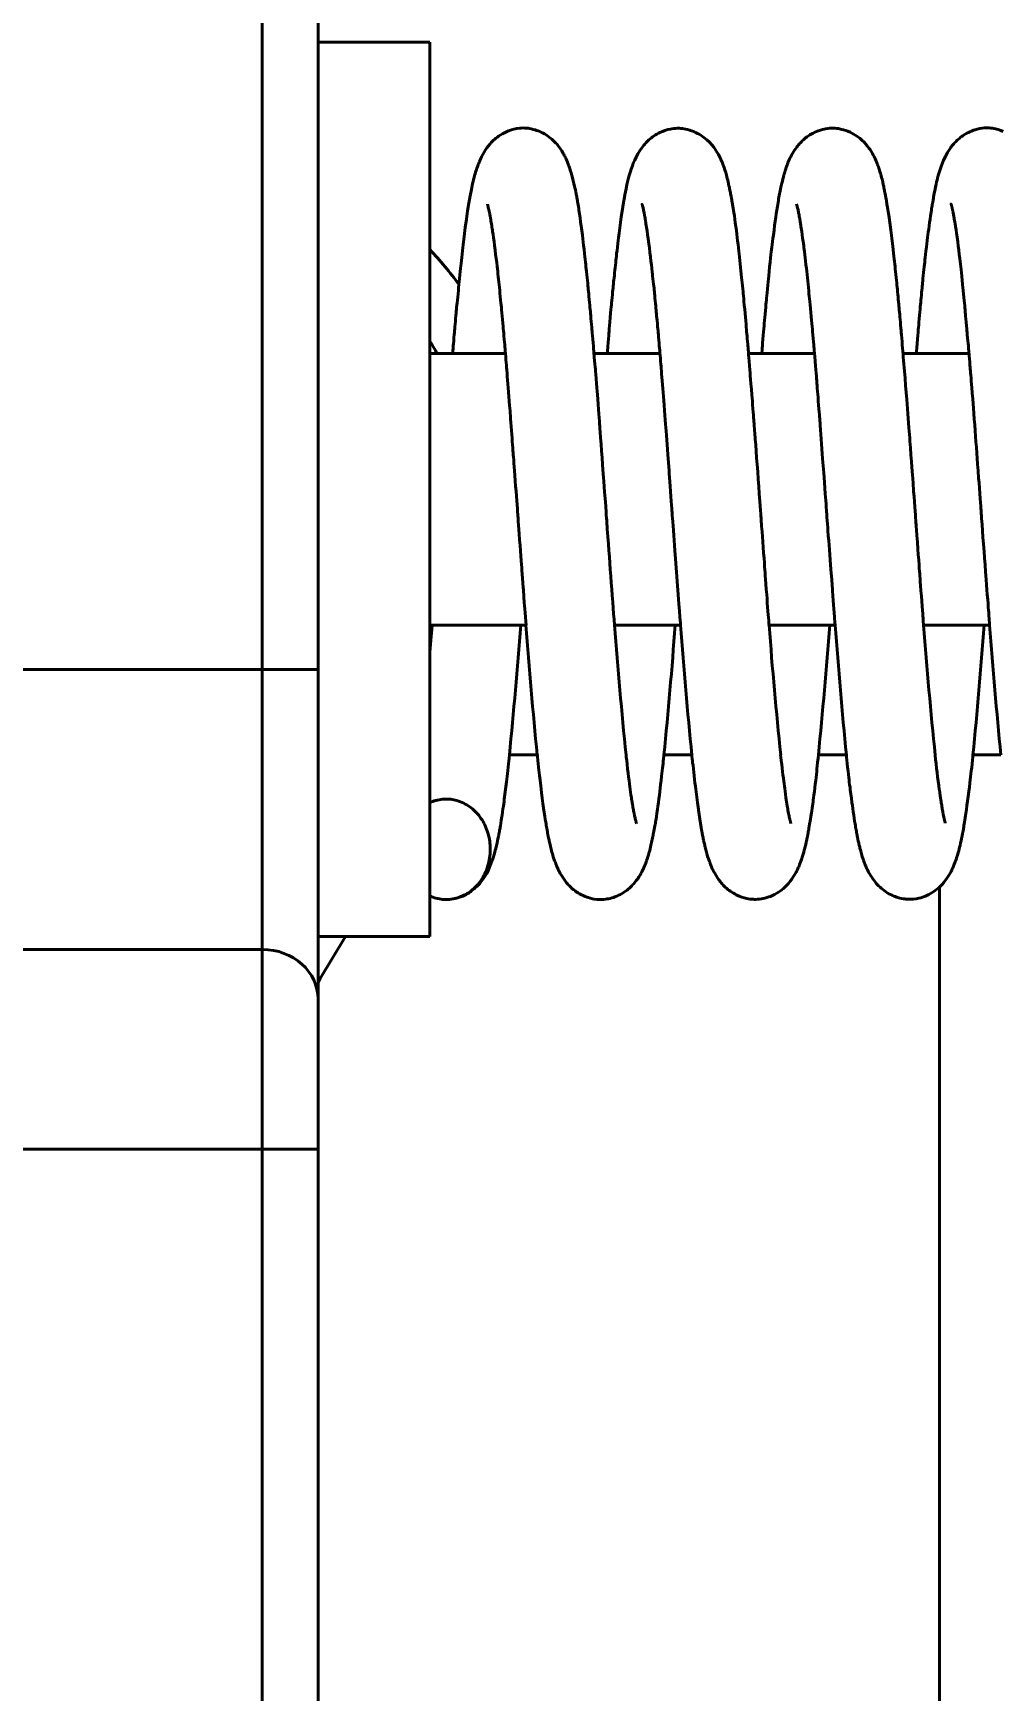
# Model space of a CAD drawing. Header units: millimetres. Extents: x 15 to 415, y 5 to 292.
# Drawn here: x 106.78 to 115.44, y 246.23 to 261.06 of the extents above; entities that cross this region are included whole.
import ezdxf

# ---------------------------------------------------------------- set-up
doc = ezdxf.new("R2010")
doc.units = ezdxf.units.MM
doc.layers.add('Annotations', color=7, linetype='Continuous')
doc.layers.add('Geometries', color=7, linetype='Continuous')
doc.styles.add('Shapr2', font='txt', dxfattribs={"height": 3.3495})
doc.dimstyles.new('ISO-25', dxfattribs={"dimtxt": 2.5, "dimasz": 2.5, "dimexe": 1.25, "dimexo": 0.625, "dimtad": 1, "dimtxsty": 'Standard', "dimcen": 2.5, "dimadec": 0, "dimazin": 0, "dimtfac": 1, "dimtmove": 0, "dimatfit": 3, "dimfxl": 1, "dimarcsym": 0})

# ---------------------------------------------------------------- blocks, each defined once
blk = doc.blocks.new('*D2')
at = {"layer": 'Annotations', "color": 0, "linetype": 'Continuous', "lineweight": 15}
for p, q in [((73.966, 280.019), (155.9, 280.019)), ((154.65, 180.523), (154.65, 277.519)), ((77.224, 178.023), (155.9, 178.023))]:
    blk.add_line(p, q, dxfattribs=at)
at = {"layer": 'Annotations', "color": 0}
for points in [[(155.066, 277.519), (154.233, 277.519), (154.65, 280.019)], [(154.233, 180.523), (155.066, 180.523), (154.65, 178.023)]]:
    blk.add_solid(points, dxfattribs=at)
at = {"layer": 'Defpoints', "color": 0}
for p in [(73.341, 280.019), (154.65, 280.019), (76.599, 178.023)]:
    blk.add_point(p, dxfattribs=at)
at = {"layer": 'Annotations', "color": 0, "lineweight": 15, "insert": (152.275, 225.582), "char_height": 3.3495, "attachment_point": 5, "rotation": 90, "style": 'Shapr2'}
blk.add_mtext('\\A1;102', dxfattribs=at)

msp = doc.modelspace()

# ---------------------------------------------------------------- linework, layer by layer
at = {"layer": 'Geometries', "linetype": 'Continuous', "lineweight": 40}
for p, q in [((108.831, 269.369), (108.831, 255.369)), ((109.331, 260.981), (109.331, 269.369)), ((109.331, 255.369), (109.331, 260.981)), ((110.331, 260.981), (109.331, 260.981)), ((110.331, 260.981), (110.331, 259.125)), ((110.331, 259.125), (110.331, 258.307)), ((110.331, 258.307), (110.331, 258.196)), ((110.331, 258.196), (110.331, 255.766)), ((110.331, 258.196), (110.396, 258.196)), ((110.535, 258.196), (110.396, 258.196)), ((110.535, 258.196), (110.909, 258.196)), ((110.909, 258.196), (111.007, 258.196)), ((111.8, 258.196), (112.39, 258.196)), ((113.183, 258.196), (113.301, 258.196)), ((113.301, 258.196), (113.773, 258.196)), ((114.566, 258.196), (114.684, 258.196)), ((114.684, 258.196), (115.156, 258.196)), ((111.179, 255.939), (111.181, 255.911)), ((110.331, 255.766), (110.351, 255.766)), ((110.331, 255.766), (110.331, 255.508)), ((110.351, 255.766), (110.618, 255.766)), ((110.618, 255.766), (111.107, 255.766)), ((111.107, 255.766), (111.144, 255.766)), ((111.144, 255.766), (111.192, 255.766)), ((111.984, 255.766), (112.527, 255.766)), ((112.527, 255.766), (112.575, 255.766)), ((113.367, 255.766), (113.909, 255.766)), ((113.909, 255.766), (113.957, 255.766)), ((114.75, 255.766), (115.292, 255.766)), ((115.292, 255.766), (115.34, 255.766)), ((110.331, 255.508), (110.331, 254.493)), ((108.831, 255.369), (105.331, 255.369)), ((108.831, 255.369), (109.331, 255.369)), ((108.831, 255.369), (108.831, 252.866)), ((109.331, 252.981), (109.331, 255.369)), ((111.043, 254.605), (111.293, 254.605)), ((112.426, 254.605), (112.676, 254.605)), ((113.808, 254.605), (114.058, 254.605)), ((115.191, 254.605), (115.441, 254.605)), ((110.331, 254.493), (110.331, 254.238)), ((110.331, 254.238), (110.331, 253.343)), ((114.891, 231.94), (114.891, 253.423)), ((110.331, 253.343), (110.331, 252.981)), ((110.441, 253.313), (110.443, 253.313)), ((110.441, 253.313), (110.443, 253.313)), ((109.331, 252.981), (109.575, 252.981)), ((109.331, 252.574), (109.331, 252.981)), ((109.575, 252.981), (109.349, 252.605)), ((109.575, 252.981), (110.331, 252.981)), ((108.831, 252.866), (104.026, 252.866)), ((108.831, 252.866), (108.831, 251.078)), ((109.331, 252.574), (109.349, 252.605)), ((109.331, 252.419), (109.331, 252.574)), ((109.331, 251.078), (109.331, 252.419)), ((108.831, 251.078), (101.737, 251.078)), ((108.831, 251.078), (108.831, 236.651)), ((109.331, 251.078), (108.831, 251.078)), ((109.331, 246.235), (109.331, 251.078)), ((109.331, 244.158), (109.331, 246.235))]:
    msp.add_line(p, q, dxfattribs=at)
at = {"layer": 'Geometries', "linetype": 'Continuous', "lineweight": 40, "flags": 128}
for points in [[(111.8, 258.196), (111.8, 258.202), (111.798, 258.218), (111.797, 258.235), (111.795, 258.261), (111.792, 258.292), (111.789, 258.325), (111.787, 258.354), (111.785, 258.378), (111.783, 258.394), (111.782, 258.411), (111.78, 258.432), (111.778, 258.456), (111.776, 258.481), (111.773, 258.51), (111.771, 258.534), (111.769, 258.553), (111.768, 258.572), (111.766, 258.59), (111.764, 258.608), (111.762, 258.629), (111.76, 258.652), (111.758, 258.678), (111.755, 258.706), (111.753, 258.73), (111.751, 258.75), (111.749, 258.767), (111.748, 258.784), (111.746, 258.804), (111.744, 258.825), (111.741, 258.848), (111.739, 258.874), (111.736, 258.901), (111.733, 258.928), (111.731, 258.95), (111.728, 258.971), (111.726, 258.992), (111.724, 259.014), (111.721, 259.038), (111.719, 259.063), (111.716, 259.088), (111.711, 259.129), (111.707, 259.163), (111.703, 259.193), (111.7, 259.223), (111.696, 259.254), (111.688, 259.316), (111.68, 259.375), (111.675, 259.41), (111.67, 259.444), (111.665, 259.477), (111.663, 259.493), (111.66, 259.51), (111.657, 259.526), (111.655, 259.541), (111.653, 259.553), (111.652, 259.559), (111.651, 259.566), (111.649, 259.572), (111.648, 259.579), (111.647, 259.588), (111.645, 259.599), (111.643, 259.61), (111.641, 259.621), (111.639, 259.63), (111.637, 259.637), (111.636, 259.644), (111.635, 259.651), (111.633, 259.661), (111.631, 259.67), (111.626, 259.691), (111.62, 259.718), (111.615, 259.739), (111.609, 259.766), (111.602, 259.789), (111.596, 259.813), (111.588, 259.837), (111.58, 259.862), (111.578, 259.867), (111.576, 259.872), (111.574, 259.877), (111.573, 259.882), (111.57, 259.889), (111.567, 259.897), (111.565, 259.902), (111.563, 259.907), (111.561, 259.911), (111.559, 259.916), (111.556, 259.922), (111.552, 259.933), (111.548, 259.942), (111.543, 259.951), (111.538, 259.96), (111.534, 259.969), (111.529, 259.977), (111.525, 259.984), (111.518, 259.997), (111.511, 260.009), (111.504, 260.02), (111.496, 260.031), (111.488, 260.042), (111.479, 260.054), (111.472, 260.062), (111.466, 260.07), (111.459, 260.077), (111.452, 260.084), (111.444, 260.093), (111.433, 260.103), (111.424, 260.112), (111.413, 260.12), (111.399, 260.132), (111.385, 260.142), (111.372, 260.151), (111.356, 260.161), (111.344, 260.167), (111.331, 260.174), (111.315, 260.181), (111.299, 260.188), (111.286, 260.192), (111.275, 260.196), (111.257, 260.201), (111.238, 260.206), (111.224, 260.208), (111.214, 260.21), (111.199, 260.211), (111.181, 260.212), (111.163, 260.213), (111.147, 260.212), (111.134, 260.211), (111.11, 260.208), (111.083, 260.203), (111.061, 260.196), (111.035, 260.187), (111.016, 260.18), (110.999, 260.171), (110.98, 260.161), (110.961, 260.15), (110.946, 260.139), (110.935, 260.131), (110.921, 260.121), (110.91, 260.111), (110.902, 260.103), (110.892, 260.094), (110.881, 260.082), (110.871, 260.071), (110.856, 260.054), (110.842, 260.036), (110.829, 260.017), (110.816, 259.996), (110.804, 259.975), (110.794, 259.956), (110.787, 259.941), (110.784, 259.935), (110.781, 259.928), (110.778, 259.92), (110.775, 259.914), (110.773, 259.909), (110.771, 259.905), (110.768, 259.898), (110.764, 259.888), (110.762, 259.882), (110.759, 259.874), (110.756, 259.865), (110.752, 259.855), (110.75, 259.847), (110.748, 259.84), (110.745, 259.833), (110.743, 259.826), (110.741, 259.818), (110.736, 259.804), (110.732, 259.788), (110.727, 259.771), (110.723, 259.752), (110.718, 259.734), (110.714, 259.717), (110.703, 259.663), (110.692, 259.606), (110.68, 259.542), (110.669, 259.472), (110.658, 259.399), (110.648, 259.323), (110.638, 259.243), (110.629, 259.168), (110.626, 259.143), (110.623, 259.114), (110.619, 259.085), (110.616, 259.055), (110.613, 259.028), (110.61, 259.004), (110.608, 258.981), (110.605, 258.957), (110.603, 258.93), (110.599, 258.899), (110.596, 258.868), (110.593, 258.839), (110.591, 258.814)], [(113.183, 258.196), (113.182, 258.21), (113.18, 258.231), (113.179, 258.249), (113.177, 258.265), (113.176, 258.281), (113.174, 258.302), (113.172, 258.326), (113.17, 258.35), (113.168, 258.372), (113.166, 258.391), (113.165, 258.407), (113.163, 258.432), (113.161, 258.459), (113.158, 258.488), (113.155, 258.52), (113.152, 258.554), (113.149, 258.592), (113.145, 258.627), (113.142, 258.659), (113.14, 258.686), (113.137, 258.712), (113.136, 258.731), (113.134, 258.751), (113.131, 258.775), (113.129, 258.802), (113.126, 258.829), (113.124, 258.853), (113.121, 258.875), (113.118, 258.905), (113.115, 258.934), (113.112, 258.964), (113.109, 258.997), (113.105, 259.027), (113.102, 259.058), (113.099, 259.086), (113.096, 259.11), (113.093, 259.141), (113.089, 259.172), (113.085, 259.205), (113.081, 259.235), (113.078, 259.264), (113.074, 259.297), (113.069, 259.331), (113.064, 259.365), (113.06, 259.398), (113.056, 259.427), (113.051, 259.457), (113.046, 259.492), (113.04, 259.531), (113.037, 259.547), (113.035, 259.561), (113.033, 259.572), (113.031, 259.581), (113.03, 259.588), (113.029, 259.594), (113.027, 259.602), (113.025, 259.613), (113.023, 259.626), (113.021, 259.637), (113.019, 259.646), (113.017, 259.654), (113.016, 259.66), (113.014, 259.669), (113.012, 259.681), (113.008, 259.697), (113.004, 259.714), (113.001, 259.731), (112.997, 259.746), (112.993, 259.76), (112.99, 259.775), (112.985, 259.791), (112.982, 259.803), (112.979, 259.814), (112.976, 259.824), (112.972, 259.836), (112.967, 259.851), (112.964, 259.86), (112.961, 259.867), (112.958, 259.876), (112.956, 259.882), (112.953, 259.89), (112.949, 259.9), (112.944, 259.913), (112.936, 259.93), (112.929, 259.945), (112.922, 259.959), (112.913, 259.976), (112.902, 259.995), (112.887, 260.019), (112.871, 260.041), (112.855, 260.061), (112.833, 260.085), (112.81, 260.107), (112.784, 260.129), (112.772, 260.138), (112.756, 260.148), (112.741, 260.158), (112.727, 260.165), (112.709, 260.174), (112.692, 260.181), (112.674, 260.188), (112.655, 260.195), (112.638, 260.199), (112.618, 260.204), (112.592, 260.208), (112.577, 260.209), (112.566, 260.21), (112.556, 260.21), (112.544, 260.21), (112.529, 260.209), (112.513, 260.208), (112.497, 260.206), (112.485, 260.204), (112.462, 260.199), (112.435, 260.191), (112.412, 260.182), (112.389, 260.172), (112.378, 260.167), (112.362, 260.158), (112.351, 260.151), (112.337, 260.142), (112.325, 260.134), (112.316, 260.126), (112.303, 260.116), (112.291, 260.106), (112.282, 260.098), (112.274, 260.09), (112.264, 260.08), (112.254, 260.069), (112.245, 260.058), (112.237, 260.048), (112.213, 260.015), (112.193, 259.982), (112.177, 259.953), (112.164, 259.925), (112.152, 259.897), (112.144, 259.876), (112.139, 259.861), (112.133, 259.845), (112.126, 259.825), (112.121, 259.807), (112.116, 259.789), (112.109, 259.766), (112.104, 259.742), (112.098, 259.719), (112.092, 259.691), (112.087, 259.668), (112.082, 259.643), (112.076, 259.615), (112.072, 259.593), (112.064, 259.546), (112.058, 259.508), (112.051, 259.468), (112.044, 259.417), (112.037, 259.369), (112.03, 259.32), (112.024, 259.272), (112.022, 259.252), (112.019, 259.23), (112.016, 259.206), (112.013, 259.179), (112.009, 259.148), (112.006, 259.116), (112.002, 259.089), (112, 259.068), (111.998, 259.049), (111.996, 259.029), (111.994, 259.009), (111.991, 258.987), (111.989, 258.962), (111.987, 258.942), (111.984, 258.919), (111.982, 258.895), (111.98, 258.874), (111.978, 258.856), (111.976, 258.841), (111.975, 258.827), (111.974, 258.813), (111.972, 258.8), (111.971, 258.784), (111.969, 258.766), (111.967, 258.745), (111.965, 258.721), (111.962, 258.697), (111.96, 258.671), (111.958, 258.65), (111.956, 258.632), (111.954, 258.612), (111.952, 258.59), (111.949, 258.556), (111.946, 258.519), (111.942, 258.477), (111.939, 258.445), (111.937, 258.418), (111.935, 258.395), (111.933, 258.375), (111.932, 258.356), (111.929, 258.326), (111.926, 258.293), (111.923, 258.259), (111.92, 258.213), (111.918, 258.196)], [(114.566, 258.196), (114.564, 258.217), (114.562, 258.243), (114.559, 258.271), (114.557, 258.302), (114.554, 258.334), (114.552, 258.362), (114.55, 258.385), (114.548, 258.403), (114.546, 258.424), (114.544, 258.448), (114.542, 258.475), (114.54, 258.501), (114.538, 258.523), (114.536, 258.546), (114.534, 258.565), (114.532, 258.583), (114.531, 258.602), (114.529, 258.621), (114.527, 258.638), (114.525, 258.657), (114.523, 258.679), (114.521, 258.703), (114.519, 258.725), (114.517, 258.749), (114.515, 258.769), (114.513, 258.788), (114.511, 258.807), (114.509, 258.828), (114.507, 258.851), (114.504, 258.875), (114.502, 258.902), (114.499, 258.927), (114.496, 258.952), (114.494, 258.974), (114.492, 258.996), (114.489, 259.018), (114.487, 259.041), (114.484, 259.066), (114.474, 259.154), (114.465, 259.227), (114.456, 259.299), (114.447, 259.368), (114.438, 259.434), (114.435, 259.449), (114.433, 259.466), (114.43, 259.483), (114.427, 259.501), (114.425, 259.518), (114.422, 259.531), (114.421, 259.542), (114.419, 259.553), (114.417, 259.564), (114.415, 259.577), (114.412, 259.592), (114.409, 259.608), (114.406, 259.623), (114.404, 259.636), (114.401, 259.647), (114.399, 259.658), (114.398, 259.666), (114.395, 259.677), (114.393, 259.689), (114.391, 259.699), (114.389, 259.707), (114.387, 259.715), (114.385, 259.723), (114.384, 259.73), (114.381, 259.742), (114.378, 259.755), (114.374, 259.769), (114.37, 259.784), (114.366, 259.797), (114.363, 259.81), (114.359, 259.822), (114.355, 259.835), (114.352, 259.844), (114.348, 259.855), (114.345, 259.866), (114.341, 259.875), (114.339, 259.881), (114.337, 259.887), (114.333, 259.896), (114.329, 259.908), (114.325, 259.916), (114.322, 259.924), (114.316, 259.936), (114.313, 259.943), (114.306, 259.957), (114.299, 259.97), (114.291, 259.985), (114.283, 259.999), (114.27, 260.02), (114.26, 260.034), (114.246, 260.052), (114.23, 260.072), (114.223, 260.079), (114.217, 260.085), (114.211, 260.091), (114.204, 260.098), (114.194, 260.107), (114.185, 260.116), (114.178, 260.122), (114.171, 260.127), (114.16, 260.135), (114.142, 260.147), (114.123, 260.159), (114.106, 260.168), (114.091, 260.176), (114.072, 260.184), (114.053, 260.191), (114.034, 260.197), (114.019, 260.201), (114.007, 260.204), (113.989, 260.207), (113.973, 260.209), (113.956, 260.211), (113.937, 260.211), (113.923, 260.211), (113.909, 260.21), (113.892, 260.209), (113.873, 260.206), (113.861, 260.204), (113.846, 260.2), (113.828, 260.195), (113.808, 260.189), (113.79, 260.181), (113.775, 260.175), (113.761, 260.168), (113.749, 260.161), (113.733, 260.152), (113.723, 260.145), (113.709, 260.135), (113.697, 260.127), (113.688, 260.119), (113.675, 260.108), (113.664, 260.098), (113.656, 260.09), (113.647, 260.081), (113.637, 260.07), (113.629, 260.06), (113.622, 260.052), (113.616, 260.043), (113.605, 260.029), (113.595, 260.014), (113.585, 259.999), (113.576, 259.984), (113.568, 259.969), (113.561, 259.955), (113.554, 259.942), (113.548, 259.928), (113.545, 259.921), (113.539, 259.909), (113.535, 259.899), (113.532, 259.891), (113.529, 259.881), (113.524, 259.869), (113.52, 259.859), (113.518, 259.85), (113.516, 259.844), (113.514, 259.839), (113.512, 259.833), (113.51, 259.827), (113.508, 259.82), (113.505, 259.81), (113.502, 259.801), (113.5, 259.793), (113.498, 259.787), (113.497, 259.783), (113.496, 259.779), (113.495, 259.774), (113.49, 259.757), (113.486, 259.738), (113.481, 259.719), (113.473, 259.683), (113.466, 259.652), (113.458, 259.61), (113.452, 259.578), (113.45, 259.564), (113.447, 259.547), (113.444, 259.529), (113.441, 259.511), (113.439, 259.496), (113.436, 259.479), (113.433, 259.462), (113.431, 259.446), (113.426, 259.414), (113.421, 259.38), (113.416, 259.342), (113.411, 259.3), (113.405, 259.254), (113.401, 259.226), (113.398, 259.198), (113.395, 259.171), (113.392, 259.147), (113.389, 259.126), (113.387, 259.104), (113.384, 259.081), (113.381, 259.049), (113.377, 259.012), (113.372, 258.97), (113.368, 258.929), (113.364, 258.891), (113.362, 258.865), (113.359, 258.838), (113.356, 258.808), (113.353, 258.775), (113.349, 258.739), (113.347, 258.714), (113.345, 258.692), (113.343, 258.673), (113.341, 258.655), (113.339, 258.633), (113.337, 258.608), (113.334, 258.58), (113.331, 258.547), (113.329, 258.518), (113.327, 258.493), (113.324, 258.465), (113.322, 258.443), (113.32, 258.417), (113.317, 258.389), (113.315, 258.358), (113.312, 258.324), (113.309, 258.292), (113.307, 258.266), (113.305, 258.243), (113.304, 258.225), (113.302, 258.201), (113.301, 258.196)], [(115.463, 260.183), (115.441, 260.192), (115.418, 260.199), (115.405, 260.203), (115.392, 260.206), (115.379, 260.208), (115.365, 260.21), (115.351, 260.212), (115.337, 260.213), (115.323, 260.214), (115.313, 260.214), (115.294, 260.213), (115.274, 260.211), (115.253, 260.208), (115.23, 260.203), (115.211, 260.198), (115.196, 260.193), (115.179, 260.186), (115.163, 260.18), (115.152, 260.174), (115.138, 260.167), (115.121, 260.157), (115.112, 260.152), (115.101, 260.144), (115.089, 260.136), (115.081, 260.13), (115.073, 260.123), (115.061, 260.113), (115.051, 260.105), (115.044, 260.097), (115.037, 260.09), (115.029, 260.082), (115.02, 260.072), (115.011, 260.062), (115.003, 260.052), (114.997, 260.044), (114.992, 260.038), (114.987, 260.03), (114.964, 259.995), (114.945, 259.959), (114.928, 259.924), (114.915, 259.893), (114.906, 259.868), (114.894, 259.833), (114.886, 259.806), (114.881, 259.788), (114.875, 259.765), (114.87, 259.746), (114.866, 259.73), (114.861, 259.709), (114.857, 259.688), (114.852, 259.665), (114.846, 259.638), (114.845, 259.63), (114.844, 259.623), (114.842, 259.616), (114.841, 259.608), (114.839, 259.599), (114.837, 259.587), (114.834, 259.568), (114.831, 259.551), (114.828, 259.538), (114.827, 259.526), (114.825, 259.516), (114.823, 259.505), (114.821, 259.492), (114.819, 259.479), (114.816, 259.461), (114.811, 259.428), (114.807, 259.397), (114.803, 259.368), (114.799, 259.339), (114.795, 259.309), (114.791, 259.28), (114.788, 259.257), (114.785, 259.234), (114.782, 259.208), (114.778, 259.178), (114.775, 259.146), (114.771, 259.112), (114.767, 259.082), (114.764, 259.056), (114.762, 259.034), (114.76, 259.013), (114.758, 258.992), (114.755, 258.97), (114.753, 258.948), (114.75, 258.921), (114.747, 258.892), (114.744, 258.866), (114.743, 258.846), (114.741, 258.829), (114.739, 258.813), (114.738, 258.797), (114.736, 258.781), (114.734, 258.762), (114.732, 258.741), (114.73, 258.717), (114.728, 258.694), (114.726, 258.673), (114.724, 258.655), (114.722, 258.633), (114.72, 258.612), (114.718, 258.591), (114.716, 258.567), (114.714, 258.539), (114.71, 258.505), (114.708, 258.476), (114.706, 258.451), (114.704, 258.43), (114.702, 258.41), (114.7, 258.386), (114.698, 258.356), (114.695, 258.324), (114.691, 258.284), (114.688, 258.248), (114.686, 258.218), (114.684, 258.196)], [(110.847, 259.531), (110.847, 259.53), (110.847, 259.529), (110.848, 259.527), (110.849, 259.524), (110.85, 259.522), (110.85, 259.519), (110.851, 259.516), (110.852, 259.512), (110.854, 259.503), (110.857, 259.493), (110.859, 259.482), (110.86, 259.477), (110.862, 259.471), (110.863, 259.466), (110.863, 259.463), (110.864, 259.46), (110.865, 259.456), (110.866, 259.451), (110.867, 259.444), (110.869, 259.435), (110.87, 259.428), (110.871, 259.423), (110.872, 259.419), (110.873, 259.414), (110.874, 259.406), (110.876, 259.395), (110.878, 259.382), (110.881, 259.368), (110.883, 259.353), (110.885, 259.34), (110.887, 259.326), (110.889, 259.313), (110.891, 259.299), (110.893, 259.286), (110.897, 259.259), (110.901, 259.23), (110.906, 259.197), (110.91, 259.162), (110.916, 259.121), (110.92, 259.083), (110.925, 259.047), (110.929, 259.01), (110.933, 258.973), (110.935, 258.954), (110.938, 258.933), (110.94, 258.908), (110.943, 258.883), (110.945, 258.86), (110.948, 258.833), (110.951, 258.809), (110.953, 258.786), (110.956, 258.762), (110.958, 258.735), (110.961, 258.706), (110.964, 258.673), (110.967, 258.648), (110.969, 258.627), (110.971, 258.608), (110.973, 258.587), (110.975, 258.559), (110.978, 258.529), (110.981, 258.499), (110.984, 258.468), (110.986, 258.441), (110.988, 258.418), (110.99, 258.4), (110.992, 258.378), (110.994, 258.352), (110.997, 258.322), (110.999, 258.296), (111.001, 258.274), (111.002, 258.256), (111.004, 258.239), (111.005, 258.219), (111.007, 258.196)], [(112.23, 259.53), (112.23, 259.53), (112.231, 259.529), (112.231, 259.527), (112.233, 259.522), (112.234, 259.516), (112.236, 259.508), (112.239, 259.498), (112.24, 259.492), (112.242, 259.485), (112.243, 259.478), (112.244, 259.473), (112.246, 259.465), (112.248, 259.457), (112.249, 259.451), (112.25, 259.445), (112.251, 259.441), (112.252, 259.436), (112.252, 259.432), (112.253, 259.428), (112.254, 259.424), (112.255, 259.417), (112.257, 259.408), (112.259, 259.398), (112.261, 259.387), (112.262, 259.377), (112.263, 259.37), (112.264, 259.364), (112.265, 259.357), (112.268, 259.341), (112.271, 259.322), (112.275, 259.293), (112.28, 259.26), (112.285, 259.222), (112.291, 259.178), (112.296, 259.14), (112.301, 259.1), (112.306, 259.06), (112.31, 259.023), (112.314, 258.99), (112.318, 258.958), (112.321, 258.924), (112.323, 258.907), (112.325, 258.887), (112.328, 258.865), (112.33, 258.84), (112.333, 258.817), (112.335, 258.798), (112.337, 258.781), (112.338, 258.765), (112.34, 258.749), (112.341, 258.733), (112.343, 258.715), (112.345, 258.693), (112.348, 258.668), (112.35, 258.644), (112.352, 258.622), (112.354, 258.602), (112.356, 258.584), (112.357, 258.567), (112.359, 258.551), (112.36, 258.533), (112.362, 258.512), (112.364, 258.49), (112.367, 258.464), (112.369, 258.439), (112.371, 258.418), (112.373, 258.399), (112.374, 258.383), (112.376, 258.364), (112.378, 258.342), (112.38, 258.315), (112.382, 258.288), (112.384, 258.265), (112.386, 258.245), (112.388, 258.225), (112.389, 258.203), (112.39, 258.196)], [(113.613, 259.531), (113.613, 259.53), (113.614, 259.527), (113.615, 259.522), (113.617, 259.515), (113.619, 259.507), (113.622, 259.498), (113.624, 259.49), (113.626, 259.48), (113.627, 259.472), (113.629, 259.464), (113.631, 259.455), (113.633, 259.444), (113.635, 259.435), (113.636, 259.429), (113.637, 259.421), (113.639, 259.412), (113.641, 259.402), (113.642, 259.393), (113.644, 259.386), (113.644, 259.38), (113.645, 259.375), (113.646, 259.37), (113.648, 259.362), (113.649, 259.353), (113.651, 259.343), (113.652, 259.332), (113.654, 259.318), (113.659, 259.287), (113.663, 259.258), (113.667, 259.228), (113.672, 259.198), (113.674, 259.179), (113.677, 259.16), (113.679, 259.143), (113.681, 259.125), (113.684, 259.104), (113.687, 259.079), (113.69, 259.051), (113.693, 259.024), (113.697, 258.99), (113.701, 258.959), (113.704, 258.931), (113.707, 258.903), (113.71, 258.873), (113.713, 258.846), (113.716, 258.817), (113.719, 258.787), (113.722, 258.757), (113.724, 258.731), (113.727, 258.708), (113.729, 258.685), (113.731, 258.66), (113.734, 258.632), (113.737, 258.599), (113.741, 258.562), (113.744, 258.527), (113.747, 258.494), (113.75, 258.464), (113.752, 258.437), (113.754, 258.413), (113.756, 258.39), (113.759, 258.362), (113.762, 258.329), (113.764, 258.3), (113.766, 258.275), (113.768, 258.259), (113.769, 258.242), (113.771, 258.222), (113.773, 258.198), (113.773, 258.196)], [(114.996, 259.532), (114.996, 259.532), (114.996, 259.531), (114.997, 259.529), (114.998, 259.526), (114.999, 259.522), (115, 259.517), (115.001, 259.513), (115.002, 259.508), (115.003, 259.504), (115.004, 259.5), (115.005, 259.495), (115.006, 259.49), (115.008, 259.486), (115.009, 259.479), (115.011, 259.472), (115.012, 259.466), (115.013, 259.46), (115.015, 259.452), (115.016, 259.442), (115.018, 259.432), (115.02, 259.425), (115.021, 259.418), (115.023, 259.409), (115.024, 259.399), (115.027, 259.386), (115.029, 259.372), (115.031, 259.36), (115.033, 259.349), (115.034, 259.34), (115.036, 259.331), (115.04, 259.303), (115.044, 259.272), (115.05, 259.236), (115.055, 259.196), (115.06, 259.16), (115.065, 259.121), (115.069, 259.082), (115.074, 259.046), (115.079, 258.996), (115.085, 258.946), (115.091, 258.887), (115.099, 258.813), (115.105, 258.759), (115.111, 258.696), (115.118, 258.621), (115.119, 258.605), (115.121, 258.59), (115.122, 258.576), (115.123, 258.562), (115.125, 258.548), (115.126, 258.531), (115.129, 258.507), (115.131, 258.476), (115.134, 258.444), (115.137, 258.417), (115.138, 258.4), (115.14, 258.383), (115.141, 258.362), (115.144, 258.337), (115.146, 258.31), (115.148, 258.286), (115.15, 258.266), (115.151, 258.25), (115.152, 258.237), (115.154, 258.22), (115.155, 258.2), (115.156, 258.196)], [(110.591, 258.814), (110.591, 258.812), (110.588, 258.785), (110.586, 258.76), (110.583, 258.729), (110.58, 258.701), (110.577, 258.674), (110.575, 258.65), (110.573, 258.628), (110.571, 258.609), (110.571, 258.601)], [(110.571, 258.601), (110.57, 258.591), (110.568, 258.574), (110.566, 258.556), (110.565, 258.535)], [(110.565, 258.535), (110.564, 258.532), (110.562, 258.509), (110.56, 258.483), (110.558, 258.457), (110.556, 258.435), (110.554, 258.417), (110.553, 258.402), (110.551, 258.384), (110.549, 258.364), (110.547, 258.34), (110.545, 258.31), (110.543, 258.283), (110.541, 258.267)], [(110.541, 258.267), (110.541, 258.259), (110.539, 258.24), (110.537, 258.221), (110.536, 258.2), (110.535, 258.196)], [(111.007, 258.196), (111.007, 258.195), (111.01, 258.166), (111.012, 258.139), (111.014, 258.116), (111.016, 258.092), (111.018, 258.072), (111.019, 258.051)], [(111.859, 257.443), (111.859, 257.443), (111.855, 257.496), (111.853, 257.523), (111.851, 257.546), (111.85, 257.568), (111.848, 257.591), (111.846, 257.62), (111.843, 257.655), (111.84, 257.695), (111.836, 257.744), (111.833, 257.787), (111.83, 257.826), (111.827, 257.859), (111.825, 257.889), (111.822, 257.929), (111.819, 257.97), (111.815, 258.011), (111.813, 258.034), (111.812, 258.055), (111.81, 258.076), (111.808, 258.102), (111.805, 258.132), (111.803, 258.159), (111.801, 258.182), (111.8, 258.196)], [(112.39, 258.196), (112.392, 258.179), (112.394, 258.153), (112.396, 258.125), (112.398, 258.101), (112.4, 258.081), (112.401, 258.061), (112.403, 258.037), (112.405, 258.012), (112.408, 257.983), (112.41, 257.953), (112.416, 257.883), (112.421, 257.81), (112.427, 257.734), (112.431, 257.686), (112.434, 257.643), (112.438, 257.603), (112.441, 257.563), (112.443, 257.533), (112.445, 257.502), (112.448, 257.465), (112.451, 257.421), (112.454, 257.381), (112.458, 257.337), (112.461, 257.294), (112.464, 257.254), (112.466, 257.22), (112.469, 257.182), (112.472, 257.151), (112.474, 257.121), (112.476, 257.087), (112.479, 257.049), (112.482, 257.008), (112.485, 256.963), (112.489, 256.916), (112.492, 256.875), (112.495, 256.839), (112.496, 256.814), (112.498, 256.795), (112.498, 256.786), (112.499, 256.781), (112.499, 256.772), (112.5, 256.761), (112.501, 256.747), (112.503, 256.722), (112.505, 256.691), (112.508, 256.654), (112.511, 256.613), (112.514, 256.569), (112.518, 256.525), (112.521, 256.479), (112.524, 256.433), (112.53, 256.358), (112.536, 256.28), (112.542, 256.2), (112.548, 256.116), (112.551, 256.082)], [(113.242, 257.443), (113.239, 257.475), (113.236, 257.515), (113.234, 257.551), (113.232, 257.57), (113.231, 257.587), (113.23, 257.604), (113.228, 257.621), (113.227, 257.643), (113.225, 257.67), (113.222, 257.702), (113.219, 257.737), (113.217, 257.77), (113.213, 257.826), (113.209, 257.877), (113.205, 257.924), (113.202, 257.966), (113.199, 257.994), (113.197, 258.022), (113.195, 258.051), (113.192, 258.086), (113.189, 258.127), (113.186, 258.157), (113.184, 258.185), (113.183, 258.196)], [(113.773, 258.196), (113.775, 258.17), (113.779, 258.125), (113.782, 258.085), (113.785, 258.051), (113.787, 258.021), (113.79, 257.992), (113.791, 257.972), (113.793, 257.952), (113.795, 257.931), (113.796, 257.91), (113.798, 257.886), (113.801, 257.857), (113.803, 257.831), (113.805, 257.802), (113.807, 257.77), (113.81, 257.735), (113.813, 257.702), (113.815, 257.674), (113.817, 257.651), (113.818, 257.631), (113.82, 257.614), (113.821, 257.595), (113.823, 257.575), (113.824, 257.552), (113.827, 257.513), (113.83, 257.472), (113.834, 257.43), (113.837, 257.387), (113.84, 257.343), (113.843, 257.299), (113.846, 257.258), (113.849, 257.222), (113.851, 257.19), (113.854, 257.162), (113.856, 257.127), (113.859, 257.087), (113.863, 257.041), (113.866, 256.991), (113.87, 256.942), (113.872, 256.911), (113.874, 256.88), (113.877, 256.849), (113.879, 256.82), (113.881, 256.796), (113.882, 256.778), (113.883, 256.765), (113.884, 256.75), (113.885, 256.729), (113.887, 256.703), (113.89, 256.671), (113.892, 256.641), (113.894, 256.613), (113.897, 256.566), (113.901, 256.523), (113.904, 256.481), (113.907, 256.439), (113.91, 256.395), (113.913, 256.352), (113.92, 256.263), (113.927, 256.172), (113.933, 256.081)], [(114.625, 257.442), (114.622, 257.473), (114.618, 257.53), (114.608, 257.66), (114.599, 257.785), (114.594, 257.847), (114.589, 257.911), (114.584, 257.975), (114.579, 258.037), (114.576, 258.072), (114.573, 258.102), (114.571, 258.132), (114.568, 258.163), (114.566, 258.195), (114.566, 258.196)], [(115.156, 258.196), (115.157, 258.176), (115.16, 258.149), (115.162, 258.119), (115.164, 258.093), (115.166, 258.071), (115.167, 258.055), (115.169, 258.041), (115.17, 258.023), (115.172, 258.002), (115.174, 257.977), (115.176, 257.949), (115.181, 257.892), (115.185, 257.84), (115.189, 257.791), (115.192, 257.747), (115.195, 257.706), (115.199, 257.659), (115.203, 257.609), (115.207, 257.557), (115.211, 257.506), (115.214, 257.455), (115.218, 257.406), (115.222, 257.357), (115.226, 257.306), (115.229, 257.259), (115.233, 257.205), (115.238, 257.146), (115.242, 257.082), (115.246, 257.038), (115.249, 256.992), (115.253, 256.944), (115.256, 256.899), (115.259, 256.862), (115.261, 256.832), (115.262, 256.81), (115.264, 256.795), (115.264, 256.783), (115.266, 256.766), (115.267, 256.744), (115.269, 256.719), (115.271, 256.693), (115.273, 256.668), (115.277, 256.61), (115.281, 256.552), (115.286, 256.491), (115.291, 256.425), (115.295, 256.368), (115.3, 256.307), (115.304, 256.242), (115.309, 256.175), (115.313, 256.128), (115.316, 256.083), (115.316, 256.082)], [(111.019, 258.051), (111.02, 258.047), (111.022, 258.02), (111.023, 258.009)], [(111.023, 258.009), (111.024, 257.991), (111.027, 257.959), (111.03, 257.925), (111.032, 257.89), (111.035, 257.851), (111.039, 257.811), (111.042, 257.771), (111.045, 257.732), (111.047, 257.706), (111.049, 257.682), (111.05, 257.662), (111.052, 257.639), (111.054, 257.612), (111.057, 257.58), (111.059, 257.543), (111.062, 257.507), (111.065, 257.473), (111.067, 257.441), (111.069, 257.41), (111.072, 257.38), (111.074, 257.353), (111.075, 257.329), (111.077, 257.309), (111.078, 257.291), (111.08, 257.269), (111.082, 257.245), (111.084, 257.216), (111.086, 257.183), (111.089, 257.146), (111.092, 257.106), (111.096, 257.057), (111.099, 257.01), (111.103, 256.964), (111.106, 256.921), (111.109, 256.88), (111.111, 256.843), (111.114, 256.811), (111.115, 256.791), (111.116, 256.775), (111.117, 256.762), (111.119, 256.745), (111.12, 256.722), (111.122, 256.694), (111.125, 256.66), (111.128, 256.622), (111.131, 256.583), (111.134, 256.53), (111.138, 256.479), (111.142, 256.431), (111.145, 256.385), (111.148, 256.343), (111.151, 256.31), (111.153, 256.282), (111.155, 256.254), (111.157, 256.221), (111.16, 256.184), (111.166, 256.104), (111.168, 256.082)], [(111.984, 255.766), (111.98, 255.817), (111.976, 255.867), (111.972, 255.918), (111.968, 255.973), (111.964, 256.031), (111.959, 256.088), (111.955, 256.144), (111.951, 256.204), (111.946, 256.263), (111.942, 256.321), (111.938, 256.378), (111.933, 256.435), (111.929, 256.491), (111.925, 256.556), (111.919, 256.629), (111.917, 256.652), (111.916, 256.671), (111.915, 256.684), (111.914, 256.692), (111.914, 256.703), (111.912, 256.722), (111.91, 256.749), (111.908, 256.781), (111.902, 256.868), (111.895, 256.956), (111.891, 257.006), (111.888, 257.05), (111.885, 257.088), (111.883, 257.121), (111.88, 257.159), (111.877, 257.203), (111.872, 257.264), (111.868, 257.326), (111.863, 257.386), (111.859, 257.443)], [(113.367, 255.766), (113.366, 255.772), (113.364, 255.805), (113.362, 255.834), (113.36, 255.859), (113.357, 255.89), (113.354, 255.927), (113.351, 255.966), (113.349, 256.004), (113.346, 256.039), (113.342, 256.089), (113.339, 256.134), (113.336, 256.177), (113.333, 256.207), (113.331, 256.235), (113.329, 256.261), (113.327, 256.289), (113.325, 256.323), (113.322, 256.364), (113.318, 256.411), (113.314, 256.463), (113.311, 256.512), (113.307, 256.558), (113.304, 256.601), (113.302, 256.627), (113.3, 256.651), (113.299, 256.674), (113.297, 256.691), (113.297, 256.703), (113.296, 256.709), (113.296, 256.716), (113.295, 256.727), (113.294, 256.742), (113.292, 256.761), (113.29, 256.793), (113.287, 256.832), (113.284, 256.874), (113.279, 256.94), (113.274, 257.006), (113.269, 257.071), (113.265, 257.137), (113.26, 257.202), (113.255, 257.264), (113.251, 257.322), (113.247, 257.379), (113.243, 257.43), (113.242, 257.443)], [(114.75, 255.766), (114.75, 255.767), (114.747, 255.805), (114.745, 255.829), (114.743, 255.85), (114.742, 255.871), (114.74, 255.896), (114.737, 255.936), (114.733, 255.981), (114.73, 256.027), (114.726, 256.073), (114.723, 256.121), (114.72, 256.155), (114.718, 256.184), (114.716, 256.208), (114.715, 256.227), (114.713, 256.247), (114.711, 256.272), (114.709, 256.307), (114.706, 256.349), (114.702, 256.397), (114.698, 256.447), (114.694, 256.509), (114.689, 256.568), (114.685, 256.623), (114.684, 256.647), (114.682, 256.667), (114.681, 256.682), (114.68, 256.692), (114.68, 256.702), (114.678, 256.725), (114.676, 256.753), (114.673, 256.787), (114.67, 256.826), (114.667, 256.869), (114.664, 256.916), (114.66, 256.961), (114.655, 257.039), (114.649, 257.112), (114.644, 257.178), (114.641, 257.231), (114.636, 257.289), (114.632, 257.351), (114.627, 257.413), (114.625, 257.442)], [(111.168, 256.082), (111.172, 256.021), (111.176, 255.969), (111.179, 255.939)], [(112.551, 256.082), (112.554, 256.038), (112.56, 255.958), (112.565, 255.892), (112.569, 255.839), (112.573, 255.783), (112.575, 255.766)], [(113.933, 256.081), (113.934, 256.076), (113.937, 256.029), (113.941, 255.987), (113.943, 255.948), (113.946, 255.913), (113.949, 255.879), (113.952, 255.836), (113.956, 255.787), (113.957, 255.766)], [(115.316, 256.082), (115.32, 256.039), (115.323, 255.996), (115.326, 255.956), (115.328, 255.925), (115.33, 255.901), (115.332, 255.88), (115.333, 255.857), (115.336, 255.82), (115.339, 255.777), (115.34, 255.767)], [(111.181, 255.911), (111.183, 255.877), (111.186, 255.838), (111.189, 255.803), (111.192, 255.766)], [(110.351, 255.767), (110.348, 255.728), (110.343, 255.666), (110.338, 255.597), (110.332, 255.523), (110.331, 255.507)], [(110.478, 253.312), (110.483, 253.312), (110.502, 253.312), (110.522, 253.314), (110.54, 253.317), (110.557, 253.321), (110.57, 253.324), (110.588, 253.329), (110.608, 253.336), (110.625, 253.343), (110.638, 253.349), (110.656, 253.358), (110.671, 253.366), (110.682, 253.373), (110.694, 253.381), (110.705, 253.389), (110.72, 253.401), (110.729, 253.408), (110.738, 253.416), (110.751, 253.428), (110.761, 253.439), (110.769, 253.447), (110.777, 253.455), (110.784, 253.465), (110.794, 253.477), (110.817, 253.509), (110.837, 253.543), (110.855, 253.576), (110.866, 253.602), (110.878, 253.631), (110.89, 253.664), (110.897, 253.686), (110.907, 253.716), (110.912, 253.737), (110.917, 253.754), (110.921, 253.769), (110.925, 253.785), (110.929, 253.804), (110.933, 253.82), (110.936, 253.836), (110.94, 253.855), (110.942, 253.863), (110.943, 253.87), (110.945, 253.877), (110.946, 253.883), (110.947, 253.889), (110.949, 253.898), (110.951, 253.909), (110.953, 253.92), (110.955, 253.932), (110.957, 253.942), (110.959, 253.952), (110.96, 253.961), (110.962, 253.971), (110.966, 253.994), (110.97, 254.018), (110.973, 254.041), (110.977, 254.066), (110.981, 254.094), (110.985, 254.122), (110.989, 254.146), (110.992, 254.169), (110.995, 254.19), (110.997, 254.211), (111, 254.232), (111.005, 254.274), (111.011, 254.32), (111.017, 254.365), (111.022, 254.412), (111.028, 254.467), (111.035, 254.527), (111.04, 254.576), (111.043, 254.605)], [(111.293, 254.605), (111.294, 254.59), (111.298, 254.558), (111.301, 254.525), (111.304, 254.495), (111.307, 254.468), (111.312, 254.423), (111.317, 254.38), (111.323, 254.328), (111.33, 254.271), (111.337, 254.219), (111.343, 254.172), (111.349, 254.13), (111.355, 254.092), (111.36, 254.059), (111.364, 254.028), (111.366, 254.016), (111.368, 254.004), (111.371, 253.99), (111.373, 253.973), (111.377, 253.952), (111.38, 253.934), (111.383, 253.919), (111.385, 253.907), (111.388, 253.893), (111.391, 253.876), (111.394, 253.863), (111.396, 253.853), (111.398, 253.844), (111.4, 253.836), (111.402, 253.826), (111.404, 253.814), (111.407, 253.803), (111.41, 253.788), (111.413, 253.775), (111.417, 253.762), (111.42, 253.749), (111.424, 253.735), (111.428, 253.722), (111.432, 253.708), (111.436, 253.693), (111.441, 253.677), (111.445, 253.666), (111.449, 253.656), (111.451, 253.651), (111.454, 253.642), (111.457, 253.632), (111.46, 253.624), (111.463, 253.619), (111.465, 253.614), (111.468, 253.607), (111.47, 253.601), (111.473, 253.595), (111.475, 253.591), (111.478, 253.583), (111.483, 253.573), (111.487, 253.566), (111.492, 253.557), (111.498, 253.544), (111.505, 253.533), (111.517, 253.514), (111.529, 253.496), (111.541, 253.478), (111.555, 253.461), (111.562, 253.453), (111.57, 253.445), (111.58, 253.434), (111.589, 253.425), (111.595, 253.419), (111.6, 253.415), (111.606, 253.409), (111.616, 253.402), (111.63, 253.39), (111.641, 253.382), (111.658, 253.371), (111.671, 253.364), (111.687, 253.355), (111.703, 253.347), (111.722, 253.339), (111.738, 253.333), (111.75, 253.329), (111.767, 253.324), (111.786, 253.319), (111.802, 253.316), (111.825, 253.313), (111.844, 253.312), (111.863, 253.312), (111.886, 253.313), (111.905, 253.315), (111.916, 253.317), (111.929, 253.319), (111.945, 253.322), (111.961, 253.327), (111.975, 253.331), (111.986, 253.335), (111.994, 253.338), (112.004, 253.342), (112.02, 253.35), (112.036, 253.357), (112.047, 253.364), (112.06, 253.372), (112.073, 253.38), (112.083, 253.387), (112.097, 253.397), (112.109, 253.407), (112.118, 253.415), (112.127, 253.424), (112.139, 253.435), (112.149, 253.446), (112.157, 253.454), (112.163, 253.462), (112.178, 253.481), (112.191, 253.498), (112.202, 253.515), (112.212, 253.531), (112.22, 253.545), (112.228, 253.56), (112.237, 253.578), (112.243, 253.59), (112.246, 253.598), (112.249, 253.605), (112.252, 253.611), (112.254, 253.615), (112.256, 253.622), (112.26, 253.63), (112.263, 253.638), (112.265, 253.645), (112.267, 253.65), (112.269, 253.655), (112.271, 253.66), (112.273, 253.668), (112.278, 253.681), (112.282, 253.693), (112.285, 253.704), (112.287, 253.709), (112.288, 253.713), (112.289, 253.716), (112.29, 253.72), (112.291, 253.724), (112.295, 253.737), (112.299, 253.751), (112.303, 253.767), (112.307, 253.783), (112.31, 253.798), (112.313, 253.811), (112.316, 253.823), (112.319, 253.836), (112.322, 253.849), (112.324, 253.863), (112.327, 253.876), (112.329, 253.888), (112.331, 253.898), (112.333, 253.909), (112.336, 253.923), (112.339, 253.939), (112.342, 253.956), (112.345, 253.971), (112.347, 253.984), (112.349, 253.995), (112.351, 254.007), (112.353, 254.019), (112.355, 254.034), (112.358, 254.051), (112.363, 254.085), (112.367, 254.117), (112.372, 254.148), (112.376, 254.18), (112.381, 254.212), (112.385, 254.246), (112.389, 254.278), (112.393, 254.308), (112.396, 254.34), (112.401, 254.376), (112.405, 254.415), (112.408, 254.44), (112.411, 254.463), (112.413, 254.486), (112.415, 254.508), (112.418, 254.528), (112.42, 254.549), (112.422, 254.571), (112.425, 254.596), (112.426, 254.604)], [(112.179, 253.992), (112.179, 253.993), (112.179, 253.995), (112.178, 253.998), (112.176, 254.003), (112.175, 254.009), (112.173, 254.016), (112.171, 254.024), (112.169, 254.035), (112.167, 254.044), (112.165, 254.051), (112.163, 254.059), (112.161, 254.069), (112.16, 254.076), (112.159, 254.082), (112.158, 254.087), (112.157, 254.093), (112.155, 254.102), (112.153, 254.114), (112.151, 254.126), (112.149, 254.136), (112.148, 254.143), (112.147, 254.15), (112.146, 254.157), (112.144, 254.164), (112.143, 254.173), (112.141, 254.184), (112.139, 254.197), (112.137, 254.211), (112.135, 254.225), (112.131, 254.249), (112.128, 254.272), (112.125, 254.296), (112.121, 254.321), (112.118, 254.346), (112.114, 254.378), (112.11, 254.409), (112.106, 254.443), (112.101, 254.481), (112.096, 254.524), (112.093, 254.557), (112.089, 254.587), (112.087, 254.605)], [(112.676, 254.604), (112.677, 254.595), (112.679, 254.572), (112.681, 254.554), (112.683, 254.538), (112.686, 254.51), (112.689, 254.482), (112.692, 254.45), (112.696, 254.42), (112.699, 254.387), (112.703, 254.355), (112.707, 254.325), (112.71, 254.299), (112.713, 254.274), (112.719, 254.227), (112.725, 254.181), (112.731, 254.137), (112.737, 254.094), (112.744, 254.052), (112.75, 254.009), (112.752, 253.998), (112.754, 253.988), (112.755, 253.979), (112.757, 253.97), (112.758, 253.962), (112.76, 253.952), (112.762, 253.938), (112.765, 253.922), (112.768, 253.91), (112.769, 253.9), (112.771, 253.892), (112.772, 253.885), (112.774, 253.876), (112.776, 253.866), (112.778, 253.855), (112.78, 253.847), (112.781, 253.841), (112.782, 253.835), (112.784, 253.828), (112.786, 253.82), (112.788, 253.81), (112.791, 253.799), (112.793, 253.789), (112.795, 253.782), (112.796, 253.778), (112.797, 253.773), (112.798, 253.768), (112.8, 253.762), (112.801, 253.755), (112.803, 253.747), (112.807, 253.735), (112.81, 253.723), (112.814, 253.711), (112.817, 253.698), (112.822, 253.684), (112.824, 253.677), (112.826, 253.671), (112.828, 253.666), (112.83, 253.661), (112.833, 253.651), (112.835, 253.647), (112.837, 253.642), (112.839, 253.636), (112.843, 253.626), (112.846, 253.619), (112.848, 253.613), (112.851, 253.606), (112.855, 253.597), (112.859, 253.588), (112.864, 253.579), (112.868, 253.569), (112.873, 253.559), (112.88, 253.548), (112.892, 253.527), (112.904, 253.507), (112.918, 253.488), (112.931, 253.471), (112.938, 253.462), (112.946, 253.453), (112.957, 253.441), (112.969, 253.429), (112.978, 253.42), (112.986, 253.413), (112.998, 253.403), (113.011, 253.393), (113.021, 253.386), (113.035, 253.377), (113.048, 253.368), (113.06, 253.362), (113.073, 253.354), (113.099, 253.342), (113.122, 253.334), (113.145, 253.327), (113.168, 253.321), (113.181, 253.319), (113.199, 253.316), (113.215, 253.314), (113.226, 253.314), (113.235, 253.313), (113.247, 253.313), (113.262, 253.314), (113.278, 253.315), (113.299, 253.318), (113.314, 253.321), (113.329, 253.324), (113.347, 253.329), (113.364, 253.335), (113.379, 253.34), (113.397, 253.348), (113.414, 253.356), (113.435, 253.368), (113.452, 253.379), (113.469, 253.39), (113.481, 253.4), (113.496, 253.412), (113.508, 253.422), (113.517, 253.431), (113.528, 253.443), (113.54, 253.456), (113.557, 253.476), (113.57, 253.494), (113.583, 253.514), (113.595, 253.532), (113.604, 253.548), (113.608, 253.556), (113.612, 253.564), (113.617, 253.573), (113.622, 253.582), (113.625, 253.589), (113.628, 253.595), (113.632, 253.605), (113.636, 253.614), (113.637, 253.618), (113.639, 253.621), (113.64, 253.625), (113.643, 253.631), (113.646, 253.639), (113.649, 253.647), (113.651, 253.654), (113.653, 253.66), (113.655, 253.665), (113.657, 253.67), (113.66, 253.679), (113.664, 253.69), (113.667, 253.7), (113.67, 253.709), (113.672, 253.719), (113.677, 253.736), (113.682, 253.754), (113.687, 253.771), (113.691, 253.786), (113.695, 253.805), (113.7, 253.826), (113.702, 253.837), (113.704, 253.846), (113.706, 253.854), (113.708, 253.865), (113.71, 253.877), (113.714, 253.894), (113.716, 253.908), (113.718, 253.919), (113.72, 253.929), (113.722, 253.939), (113.724, 253.952), (113.727, 253.969), (113.73, 253.985), (113.733, 254), (113.735, 254.013), (113.738, 254.033), (113.741, 254.053), (113.744, 254.073), (113.746, 254.089), (113.749, 254.107), (113.752, 254.128), (113.755, 254.15), (113.758, 254.169), (113.76, 254.187), (113.762, 254.204), (113.765, 254.221), (113.768, 254.247), (113.772, 254.277), (113.776, 254.31), (113.78, 254.344), (113.784, 254.377), (113.787, 254.405), (113.79, 254.43), (113.793, 254.456), (113.795, 254.481), (113.798, 254.508), (113.801, 254.538), (113.806, 254.577), (113.808, 254.605)], [(113.562, 253.993), (113.562, 253.993), (113.562, 253.994), (113.561, 253.997), (113.559, 254.002), (113.558, 254.009), (113.557, 254.013), (113.556, 254.017), (113.555, 254.021), (113.554, 254.025), (113.552, 254.03), (113.55, 254.041), (113.548, 254.051), (113.546, 254.06), (113.544, 254.071), (113.541, 254.083), (113.539, 254.098), (113.536, 254.111), (113.534, 254.123), (113.532, 254.136), (113.529, 254.151), (113.527, 254.169), (113.524, 254.186), (113.521, 254.205), (113.518, 254.225), (113.514, 254.254), (113.51, 254.281), (113.507, 254.305), (113.504, 254.327), (113.501, 254.349), (113.498, 254.372), (113.495, 254.397), (113.491, 254.427), (113.487, 254.458), (113.484, 254.488), (113.48, 254.52), (113.476, 254.556), (113.473, 254.584), (113.47, 254.605)], [(114.059, 254.605), (114.061, 254.585), (114.063, 254.559), (114.066, 254.53), (114.07, 254.497), (114.074, 254.461), (114.077, 254.431), (114.08, 254.405), (114.083, 254.383), (114.085, 254.361), (114.088, 254.339), (114.091, 254.316), (114.093, 254.293), (114.098, 254.255), (114.103, 254.219), (114.108, 254.181), (114.112, 254.154), (114.115, 254.126), (114.12, 254.097), (114.124, 254.067), (114.128, 254.039), (114.132, 254.014), (114.136, 253.988), (114.139, 253.973), (114.141, 253.96), (114.143, 253.948), (114.145, 253.937), (114.148, 253.923), (114.15, 253.911), (114.152, 253.899), (114.154, 253.888), (114.156, 253.879), (114.158, 253.869), (114.162, 253.851), (114.165, 253.834), (114.169, 253.82), (114.171, 253.807), (114.173, 253.802), (114.174, 253.797), (114.175, 253.79), (114.178, 253.781), (114.18, 253.772), (114.182, 253.764), (114.184, 253.757), (114.187, 253.745), (114.19, 253.733), (114.194, 253.721), (114.197, 253.709), (114.201, 253.695), (114.206, 253.682), (114.209, 253.672), (114.211, 253.667), (114.213, 253.661), (114.215, 253.654), (114.218, 253.645), (114.222, 253.637), (114.224, 253.632), (114.225, 253.627), (114.227, 253.623), (114.229, 253.618), (114.232, 253.611), (114.236, 253.602), (114.239, 253.595), (114.243, 253.587), (114.247, 253.579), (114.25, 253.573), (114.253, 253.567), (114.258, 253.557), (114.268, 253.539), (114.276, 253.525), (114.285, 253.511), (114.295, 253.496), (114.307, 253.481), (114.315, 253.471), (114.322, 253.462), (114.329, 253.454), (114.337, 253.445), (114.347, 253.435), (114.36, 253.422), (114.371, 253.413), (114.381, 253.404), (114.397, 253.392), (114.41, 253.383), (114.425, 253.373), (114.44, 253.364), (114.453, 253.357), (114.467, 253.35), (114.482, 253.343), (114.494, 253.339), (114.506, 253.334), (114.52, 253.33), (114.537, 253.325), (114.553, 253.321), (114.569, 253.319), (114.581, 253.317), (114.591, 253.316), (114.597, 253.315), (114.606, 253.315), (114.62, 253.314), (114.632, 253.314), (114.642, 253.314), (114.658, 253.316), (114.684, 253.319), (114.706, 253.324), (114.724, 253.328), (114.748, 253.336), (114.766, 253.343), (114.779, 253.348), (114.795, 253.356), (114.812, 253.365), (114.827, 253.374), (114.841, 253.383), (114.854, 253.392), (114.869, 253.404), (114.882, 253.415), (114.891, 253.423)], [(114.891, 253.423), (114.891, 253.423), (114.903, 253.435), (114.916, 253.448), (114.931, 253.465), (114.943, 253.481), (114.955, 253.497), (114.966, 253.514), (114.978, 253.532), (114.987, 253.548), (114.995, 253.562), (115.001, 253.576), (115.006, 253.586), (115.011, 253.596), (115.014, 253.603), (115.017, 253.61), (115.021, 253.619), (115.024, 253.628), (115.027, 253.635), (115.03, 253.641), (115.033, 253.649), (115.036, 253.658), (115.038, 253.665), (115.041, 253.671), (115.043, 253.678), (115.045, 253.685), (115.048, 253.693), (115.05, 253.701), (115.055, 253.718), (115.06, 253.734), (115.064, 253.749), (115.068, 253.765), (115.072, 253.78), (115.076, 253.796), (115.081, 253.818), (115.085, 253.838), (115.089, 253.857), (115.094, 253.881), (115.099, 253.904), (115.103, 253.926), (115.106, 253.942), (115.107, 253.95), (115.109, 253.96), (115.111, 253.973), (115.114, 253.989), (115.116, 254.005), (115.119, 254.021), (115.122, 254.044), (115.125, 254.064), (115.128, 254.083), (115.133, 254.116), (115.138, 254.152), (115.143, 254.192), (115.149, 254.235), (115.154, 254.277), (115.159, 254.317), (115.164, 254.356), (115.167, 254.383), (115.17, 254.409), (115.173, 254.435), (115.176, 254.463), (115.18, 254.494), (115.183, 254.526), (115.186, 254.559), (115.189, 254.588), (115.191, 254.605)], [(114.944, 253.996), (114.944, 253.996), (114.944, 253.996), (114.944, 253.997), (114.943, 254.001), (114.94, 254.009), (114.938, 254.021), (114.934, 254.034), (114.93, 254.053), (114.926, 254.072), (114.922, 254.096), (114.919, 254.112), (114.917, 254.12), (114.916, 254.131), (114.914, 254.142), (114.912, 254.155), (114.91, 254.167), (114.908, 254.178), (114.906, 254.188), (114.904, 254.205), (114.901, 254.223), (114.898, 254.241), (114.894, 254.268), (114.891, 254.293)], [(110.478, 254.211), (110.475, 254.211), (110.46, 254.211), (110.445, 254.21), (110.43, 254.208), (110.415, 254.205), (110.399, 254.202), (110.384, 254.198), (110.371, 254.194), (110.357, 254.19), (110.344, 254.185), (110.331, 254.179)], [(110.503, 254.21), (110.49, 254.211), (110.478, 254.211)], [(110.479, 253.312), (110.491, 253.312), (110.506, 253.313), (110.521, 253.315), (110.536, 253.317), (110.551, 253.32), (110.566, 253.324), (110.581, 253.328), (110.595, 253.333), (110.609, 253.338), (110.623, 253.344), (110.636, 253.35), (110.649, 253.357), (110.663, 253.365), (110.676, 253.373), (110.688, 253.381), (110.701, 253.391), (110.713, 253.401), (110.725, 253.411), (110.737, 253.422), (110.748, 253.434), (110.759, 253.446), (110.77, 253.459), (110.78, 253.472), (110.789, 253.485), (110.798, 253.499), (110.807, 253.514), (110.815, 253.529), (110.823, 253.544), (110.83, 253.56), (110.837, 253.576), (110.843, 253.592), (110.848, 253.608), (110.854, 253.627), (110.859, 253.647), (110.863, 253.666), (110.866, 253.686), (110.869, 253.702), (110.87, 253.718), (110.872, 253.734), (110.872, 253.75), (110.872, 253.767), (110.872, 253.783), (110.871, 253.8), (110.869, 253.817), (110.867, 253.833), (110.864, 253.85), (110.861, 253.867), (110.857, 253.884), (110.852, 253.9), (110.847, 253.917), (110.842, 253.933), (110.836, 253.948), (110.829, 253.964), (110.822, 253.979), (110.815, 253.994), (110.807, 254.009), (110.798, 254.024), (110.788, 254.038), (110.778, 254.052), (110.768, 254.066), (110.757, 254.079), (110.746, 254.09), (110.736, 254.101), (110.724, 254.112), (110.713, 254.122), (110.701, 254.132), (110.688, 254.141), (110.675, 254.15), (110.662, 254.158), (110.648, 254.166), (110.634, 254.174), (110.619, 254.181), (110.604, 254.187), (110.588, 254.193), (110.572, 254.198), (110.559, 254.201), (110.546, 254.204), (110.532, 254.207), (110.519, 254.209), (110.505, 254.21), (110.503, 254.21)], [(110.503, 254.21), (110.503, 254.21), (110.503, 254.21)], [(110.331, 253.344), (110.344, 253.338), (110.358, 253.333), (110.372, 253.328), (110.386, 253.324), (110.401, 253.32), (110.416, 253.317), (110.431, 253.315), (110.441, 253.313)], [(110.443, 253.313), (110.446, 253.313), (110.461, 253.312), (110.476, 253.312), (110.479, 253.312)]]:
    msp.add_lwpolyline(points, dxfattribs=at)
at = {"layer": 'Geometries', "linetype": 'Continuous', "lineweight": 40}
for centre, radius, start, end in [((107.778, 256.731), 3.5, 36.5154, 43.1658), ((107.778, 256.731), 3, 29.2289, 31.686), ((63.022, 259.362), 48.256, 354.3424, 355.7262), ((160.415, 259.457), 49.362, 184.2882, 185.641), ((153.924, 258.913), 42.058, 184.2913, 185.8799), ((63.899, 259.409), 48.764, 354.3458, 355.716), ((160.184, 259.32), 47.742, 184.2691, 185.669), ((154.274, 258.825), 41.021, 184.2757, 185.9044), ((64.867, 259.447), 49.18, 354.3493, 355.7077), ((160.858, 259.263), 47.03, 184.2641, 185.6842), ((155.26, 258.793), 40.623, 184.273, 185.9178), ((68.632, 259.241), 46.789, 354.3131, 355.7405), ((164.147, 259.417), 48.943, 184.2769, 185.6422), ((126.309, 255.832), 11.522, 186.1153, 187.6753)]:
    msp.add_arc(centre, radius, start, end, dxfattribs=at)
msp.add_ellipse((108.831, 252.419), major_axis=(0.5, 0), ratio=0.894075, start_param=0, end_param=1.570796, dxfattribs=at)

# ---------------------------------------------------------------- dimensions: what is measured, and where the dimension line sits
at = {"layer": 'Annotations', "linetype": 'Continuous', "lineweight": 15}
dim = msp.add_linear_dim(base=(154.65, 280.019), p1=(76.599, 178.023), p2=(73.341, 280.019), angle=90, dimstyle='ISO-25', override={"dimscale": 1, "dimgap": 0.7, "dimdec": 2, "dimlfac": 1, "dimrnd": 0.01, "dimzin": 8, "dimdsep": 44, "dimtxsty": 'Shapr2', "dimse1": 0, "dimse2": 0, "dimadec": 2, "dimtol": 0, "dimlim": 0, "dimtp": 0, "dimtm": 0, "dimtfac": 0.6, "dimtdec": 8, "dimfrac": 2, "dimtolj": 1, "dimlwd": 15, "dimlwe": 15}, dxfattribs=at)
dim.commit()
dim.dimension.update_dxf_attribs({"geometry": '*D2', "text_midpoint": (154.65, 225.582), "dimtype": 160})

doc.saveas('drawing.dxf')
